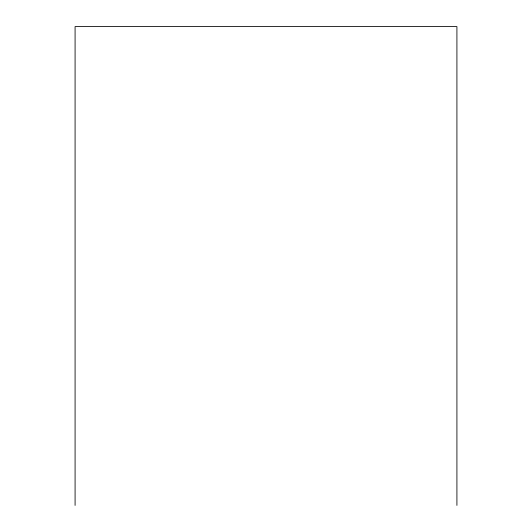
<?xml version="1.0" encoding="UTF-8"?>
<svg xmlns="http://www.w3.org/2000/svg" width="532" height="532" viewBox="0 0 532 532"><rect width="100%" height="100%" fill="white"/><g stroke="black" fill="none" stroke-linecap="round" stroke-linejoin="round"><path stroke-width="0.8" d="M456.915 505.4L456.915 26.6L75.085 26.6L75.085 505.4"/></g></svg>
